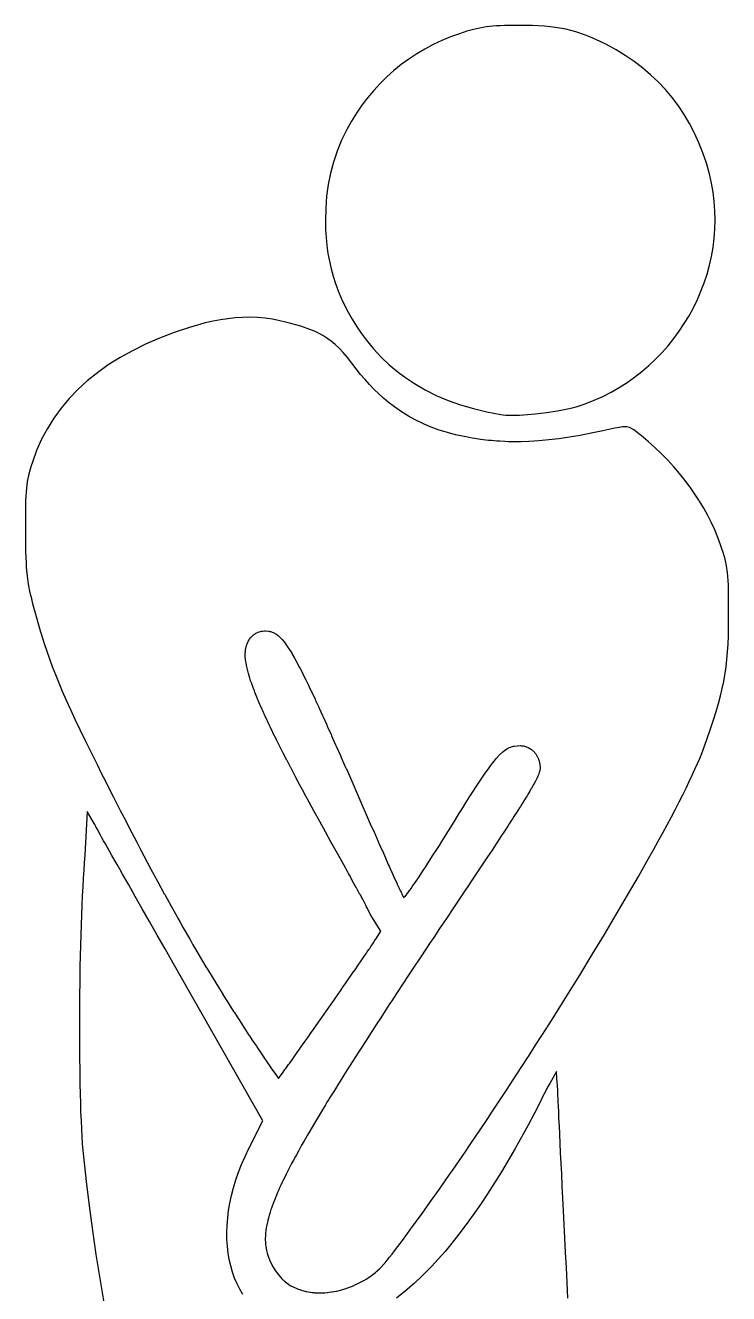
# Model space of a CAD drawing. Header units: metres. Extents: x 6 to 42, y 7 to 124.
# Drawn here: x 5.8 to 41.5, y 59.1 to 123.6 of the extents above; entities that cross this region are included whole.
import ezdxf

# ---------------------------------------------------------------- set-up
doc = ezdxf.new("R2010")
doc.units = ezdxf.units.M

msp = doc.modelspace()

# ---------------------------------------------------------------- linework, layer by layer
for p, q in [((27.8622, 123.149), (27.4077, 122.987)), ((28.0559, 123.212), (27.8622, 123.149)), ((28.2377, 123.268), (28.0559, 123.212)), ((28.5755, 123.363), (28.2377, 123.268)), ((28.8947, 123.436), (28.5755, 123.363)), ((29.2148, 123.49), (28.8947, 123.436)), ((29.5549, 123.528), (29.2148, 123.49)), ((29.7385, 123.542), (29.5549, 123.528)), ((29.9343, 123.552), (29.7385, 123.542)), ((30.1447, 123.56), (29.9343, 123.552)), ((30.3722, 123.566), (30.1447, 123.56)), ((30.6191, 123.569), (30.3722, 123.566)), ((30.8879, 123.571), (30.6191, 123.569)), ((31.2398, 123.569), (30.8879, 123.571)), ((31.5718, 123.562), (31.2398, 123.569)), ((31.8862, 123.548), (31.5718, 123.562)), ((32.185, 123.528), (31.8862, 123.548)), ((32.4704, 123.501), (32.185, 123.528)), ((32.7444, 123.466), (32.4704, 123.501)), ((33.2672, 123.371), (32.7444, 123.466)), ((33.7703, 123.24), (33.2672, 123.371)), ((34.2708, 123.07), (33.7703, 123.24)), ((34.5253, 122.968), (34.2708, 123.07)), ((26.5276, 122.597), (26.1036, 122.37)), ((26.9626, 122.802), (26.5276, 122.597)), ((27.4077, 122.987), (26.9626, 122.802)), ((34.7857, 122.855), (34.5253, 122.968)), ((35.0539, 122.73), (34.7857, 122.855)), ((35.3321, 122.593), (35.0539, 122.73)), ((35.8215, 122.33), (35.3321, 122.593)), ((25.2914, 121.859), (24.9047, 121.575)), ((25.6913, 122.124), (25.2914, 121.859)), ((26.1036, 122.37), (25.6913, 122.124)), ((36.2909, 122.046), (35.8215, 122.33)), ((36.7399, 121.74), (36.2909, 122.046)), ((24.5319, 121.272), (24.174, 120.953)), ((24.9047, 121.575), (24.5319, 121.272)), ((37.1682, 121.413), (36.7399, 121.74)), ((37.5754, 121.066), (37.1682, 121.413)), ((23.8314, 120.617), (23.5052, 120.264)), ((24.174, 120.953), (23.8314, 120.617)), ((37.9611, 120.7), (37.5754, 121.066)), ((38.3252, 120.313), (37.9611, 120.7)), ((23.1959, 119.897), (22.9044, 119.514)), ((23.5052, 120.264), (23.1959, 119.897)), ((38.6671, 119.908), (38.3252, 120.313)), ((38.9867, 119.483), (38.6671, 119.908)), ((22.9044, 119.514), (22.6315, 119.117)), ((39.2836, 119.041), (38.9867, 119.483)), ((22.3779, 118.707), (22.1442, 118.284)), ((22.6315, 119.117), (22.3779, 118.707)), ((39.5573, 118.581), (39.2836, 119.041)), ((39.8077, 118.103), (39.5573, 118.581)), ((22.1442, 118.284), (21.8751, 117.731)), ((40.0343, 117.608), (39.8077, 118.103)), ((21.8751, 117.731), (21.6466, 117.18)), ((40.2369, 117.097), (40.0343, 117.608)), ((21.4574, 116.627), (21.306, 116.066)), ((21.6466, 117.18), (21.4574, 116.627)), ((40.415, 116.569), (40.2369, 117.097)), ((21.306, 116.066), (21.1913, 115.491)), ((40.5685, 116.026), (40.415, 116.569)), ((40.675, 115.559), (40.5685, 116.026)), ((21.1913, 115.491), (21.1117, 114.897)), ((40.7567, 115.09), (40.675, 115.559)), ((21.1117, 114.897), (21.066, 114.277)), ((40.8139, 114.621), (40.7567, 115.09)), ((21.066, 114.277), (21.0528, 113.626)), ((40.847, 114.152), (40.8139, 114.621)), ((40.8566, 113.685), (40.847, 114.152)), ((21.0528, 113.626), (21.0621, 113.205)), ((40.8429, 113.218), (40.8566, 113.685)), ((21.0621, 113.205), (21.0866, 112.792)), ((21.0866, 112.792), (21.1266, 112.386)), ((40.7478, 112.294), (40.8065, 112.754)), ((40.8065, 112.754), (40.8429, 113.218)), ((21.1266, 112.386), (21.1821, 111.988)), ((40.6673, 111.837), (40.7478, 112.294)), ((21.1821, 111.988), (21.2534, 111.596)), ((21.2534, 111.596), (21.3405, 111.211)), ((40.5653, 111.385), (40.6673, 111.837)), ((21.3405, 111.211), (21.4438, 110.831)), ((21.4438, 110.831), (21.5632, 110.457)), ((40.2989, 110.499), (40.4424, 110.939)), ((40.4424, 110.939), (40.5653, 111.385)), ((21.5632, 110.457), (21.6991, 110.087)), ((40.1353, 110.066), (40.2989, 110.499)), ((21.6991, 110.087), (21.8515, 109.721)), ((21.8515, 109.721), (22.0205, 109.36)), ((39.7496, 109.224), (39.9521, 109.641)), ((39.9521, 109.641), (40.1353, 110.066)), ((22.0205, 109.36), (22.2065, 109.002)), ((22.2065, 109.002), (22.4094, 108.646)), ((39.5283, 108.817), (39.7496, 109.224)), ((14.5523, 108.348), (14.1504, 108.229)), ((14.9489, 108.452), (14.5523, 108.348)), ((15.3397, 108.54), (14.9489, 108.452)), ((15.724, 108.613), (15.3397, 108.54)), ((16.1013, 108.67), (15.724, 108.613)), ((16.471, 108.71), (16.1013, 108.67)), ((16.8323, 108.736), (16.471, 108.71)), ((17.1849, 108.745), (16.8323, 108.736)), ((17.5953, 108.735), (17.1849, 108.745)), ((17.991, 108.702), (17.5953, 108.735)), ((18.371, 108.645), (17.991, 108.702)), ((18.7341, 108.566), (18.371, 108.645)), ((19.0184, 108.493), (18.7341, 108.566)), ((19.2895, 108.424), (19.0184, 108.493)), ((19.7972, 108.283), (19.2895, 108.424)), ((20.267, 108.125), (19.7972, 108.283)), ((22.4094, 108.646), (22.6295, 108.294)), ((22.6295, 108.294), (22.867, 107.943)), ((39.0312, 108.034), (39.2887, 108.42)), ((39.2887, 108.42), (39.5283, 108.817)), ((12.6218, 107.68), (11.9146, 107.373)), ((13.3671, 107.965), (12.6218, 107.68)), ((14.1504, 108.229), (13.3671, 107.965)), ((20.4907, 108.034), (20.267, 108.125)), ((20.7086, 107.931), (20.4907, 108.034)), ((20.9219, 107.815), (20.7086, 107.931)), ((21.1318, 107.683), (20.9219, 107.815)), ((21.3396, 107.532), (21.1318, 107.683)), ((22.867, 107.943), (23.122, 107.594)), ((23.122, 107.594), (23.4874, 107.142)), ((38.4642, 107.297), (38.7562, 107.659)), ((38.7562, 107.659), (39.0312, 108.034)), ((11.2454, 107.044), (10.6141, 106.694)), ((11.9146, 107.373), (11.2454, 107.044)), ((21.5463, 107.36), (21.3396, 107.532)), ((21.7533, 107.165), (21.5463, 107.36)), ((21.9619, 106.945), (21.7533, 107.165)), ((23.4874, 107.142), (23.8798, 106.717)), ((37.8308, 106.613), (38.1556, 106.948)), ((38.1556, 106.948), (38.4642, 107.297)), ((10.0206, 106.321), (9.46509, 105.927)), ((10.6141, 106.694), (10.0206, 106.321)), ((22.173, 106.697), (21.9619, 106.945)), ((22.3882, 106.418), (22.173, 106.697)), ((22.6121, 106.123), (22.3882, 106.418)), ((23.8798, 106.717), (24.2991, 106.319)), ((24.2991, 106.319), (24.7451, 105.947)), ((37.4903, 106.293), (37.8308, 106.613)), ((9.46509, 105.927), (8.94733, 105.51)), ((22.8379, 105.843), (22.6121, 106.123)), ((23.0657, 105.576), (22.8379, 105.843)), ((24.7451, 105.947), (25.0619, 105.712)), ((25.0619, 105.712), (25.5743, 105.371)), ((36.3789, 105.428), (36.7639, 105.699)), ((36.7639, 105.699), (37.1346, 105.988)), ((37.1346, 105.988), (37.4903, 106.293)), ((8.46735, 105.072), (8.02509, 104.611)), ((8.94733, 105.51), (8.46735, 105.072)), ((23.2957, 105.322), (23.0657, 105.576)), ((23.5281, 105.082), (23.2957, 105.322)), ((23.7632, 104.855), (23.5281, 105.082)), ((25.5743, 105.371), (26.1155, 105.06)), ((26.1155, 105.06), (26.6856, 104.777)), ((35.5675, 104.938), (35.98, 105.174)), ((35.98, 105.174), (36.3789, 105.428)), ((8.02509, 104.611), (7.6205, 104.128)), ((24.001, 104.639), (23.7632, 104.855)), ((24.2418, 104.436), (24.001, 104.639)), ((24.5555, 104.193), (24.2418, 104.436)), ((26.6856, 104.777), (27.2845, 104.523)), ((27.2845, 104.523), (27.9121, 104.299)), ((34.2533, 104.351), (34.7037, 104.526)), ((34.7037, 104.526), (35.1419, 104.722)), ((35.1419, 104.722), (35.5675, 104.938)), ((7.6205, 104.128), (7.25356, 103.624)), ((24.9122, 103.944), (24.5555, 104.193)), ((25.0087, 103.884), (24.9122, 103.944)), ((25.2774, 103.717), (25.0087, 103.884)), ((27.9121, 104.299), (28.5684, 104.103)), ((28.5684, 104.103), (29.2534, 103.937)), ((29.2534, 103.937), (29.967, 103.801)), ((29.967, 103.801), (30.0856, 103.785)), ((30.0856, 103.785), (30.2219, 103.774)), ((30.2219, 103.774), (30.3743, 103.768)), ((30.3743, 103.768), (30.5409, 103.766)), ((30.5409, 103.766), (30.9101, 103.774)), ((30.9101, 103.774), (31.3153, 103.798)), ((31.3153, 103.798), (31.7075, 103.832)), ((31.7075, 103.832), (32.2812, 103.899)), ((32.2812, 103.899), (32.8405, 103.984)), ((32.8405, 103.984), (33.105, 104.033)), ((33.105, 104.033), (33.3542, 104.085)), ((33.3542, 104.085), (33.5842, 104.14)), ((33.5842, 104.14), (33.7911, 104.198)), ((33.7911, 104.198), (34.2533, 104.351)), ((6.92419, 103.097), (6.63239, 102.547)), ((7.25356, 103.624), (6.92419, 103.097)), ((25.4204, 103.638), (25.2774, 103.717)), ((25.652, 103.511), (25.4204, 103.638)), ((25.8934, 103.394), (25.652, 103.511)), ((26.0367, 103.325), (25.8934, 103.394)), ((26.2296, 103.244), (26.0367, 103.325)), ((26.4313, 103.16), (26.2296, 103.244)), ((26.6921, 103.066), (26.4313, 103.16)), ((35.7507, 103.103), (35.1434, 102.971)), ((35.8691, 103.129), (35.7507, 103.103)), ((35.9749, 103.151), (35.8691, 103.129)), ((36.1554, 103.18), (35.9749, 103.151)), ((36.306, 103.185), (36.1554, 103.18)), ((36.3744, 103.178), (36.306, 103.185)), ((36.4404, 103.163), (36.3744, 103.178)), ((36.5059, 103.141), (36.4404, 103.163)), ((36.5725, 103.111), (36.5059, 103.141)), ((36.716, 103.024), (36.5725, 103.111)), ((6.63239, 102.547), (6.37808, 101.976)), ((26.8346, 103.014), (26.6921, 103.066)), ((27.1333, 102.923), (26.8346, 103.014)), ((27.2476, 102.887), (27.1333, 102.923)), ((27.67, 102.778), (27.2476, 102.887)), ((28.0939, 102.685), (27.67, 102.778)), ((28.1969, 102.665), (28.0939, 102.685)), ((28.5141, 102.605), (28.1969, 102.665)), ((28.6366, 102.586), (28.5141, 102.605)), ((28.9311, 102.54), (28.6366, 102.586)), ((29.0665, 102.523), (28.9311, 102.54)), ((29.3464, 102.489), (29.0665, 102.523)), ((29.4963, 102.475), (29.3464, 102.489)), ((29.7611, 102.451), (29.4963, 102.475)), ((29.9147, 102.442), (29.7611, 102.451)), ((30.1747, 102.426), (29.9147, 102.442)), ((31.8904, 102.463), (31.3917, 102.432)), ((32.3977, 102.511), (31.8904, 102.463)), ((32.9158, 102.574), (32.3977, 102.511)), ((33.4472, 102.652), (32.9158, 102.574)), ((33.994, 102.744), (33.4472, 102.652)), ((34.5587, 102.851), (33.994, 102.744)), ((35.1434, 102.971), (34.5587, 102.851)), ((36.7964, 102.967), (36.716, 103.024)), ((36.8848, 102.899), (36.7964, 102.967)), ((36.983, 102.82), (36.8848, 102.899)), ((37.0927, 102.731), (36.983, 102.82)), ((37.4492, 102.43), (37.0927, 102.731)), ((6.37808, 101.976), (6.16124, 101.382)), ((30.3479, 102.422), (30.1747, 102.426)), ((30.5886, 102.416), (30.3479, 102.422)), ((30.8492, 102.417), (30.5886, 102.416)), ((31.0042, 102.417), (30.8492, 102.417)), ((31.3917, 102.432), (31.0042, 102.417)), ((37.7934, 102.12), (37.4492, 102.43)), ((38.125, 101.803), (37.7934, 102.12)), ((38.4436, 101.478), (38.125, 101.803)), ((6.10307, 101.201), (6.05133, 101.031)), ((6.16124, 101.382), (6.10307, 101.201)), ((38.7489, 101.147), (38.4436, 101.478)), ((5.9657, 100.71), (5.90158, 100.392)), ((6.05133, 101.031), (5.9657, 100.71)), ((39.0405, 100.809), (38.7489, 101.147)), ((39.3182, 100.466), (39.0405, 100.809)), ((5.85616, 100.049), (5.83958, 99.8599)), ((5.90158, 100.392), (5.85616, 100.049)), ((39.5814, 100.117), (39.3182, 100.466)), ((39.83, 99.7632), (39.5814, 100.117)), ((5.81699, 99.4281), (5.81026, 99.1788)), ((5.82664, 99.654), (5.81699, 99.4281)), ((5.83958, 99.8599), (5.82664, 99.654)), ((40.0636, 99.4049), (39.83, 99.7632)), ((40.2818, 99.0426), (40.0636, 99.4049)), ((5.80421, 98.5962), (5.8042, 98.256)), ((5.80612, 98.9026), (5.80421, 98.5962)), ((5.81026, 99.1788), (5.80612, 98.9026)), ((40.4844, 98.6768), (40.2818, 99.0426)), ((40.6709, 98.308), (40.4844, 98.6768)), ((5.8042, 98.256), (5.80571, 97.8787)), ((40.841, 97.9366), (40.6709, 98.308)), ((40.9944, 97.563), (40.841, 97.9366)), ((5.80571, 97.8787), (5.80841, 97.4949)), ((5.80841, 97.4949), (5.81244, 97.1479)), ((41.1307, 97.1878), (40.9944, 97.563)), ((5.81244, 97.1479), (5.81833, 96.8335)), ((5.81833, 96.8335), (5.82655, 96.5472)), ((41.1991, 96.9837), (41.1307, 97.1878)), ((41.2597, 96.7959), (41.1991, 96.9837)), ((41.359, 96.452), (41.2597, 96.7959)), ((5.82655, 96.5472), (5.83766, 96.2847)), ((5.83766, 96.2847), (5.85213, 96.0416)), ((5.85213, 96.0416), (5.89326, 95.5965)), ((41.4323, 96.1224), (41.359, 96.452)), ((41.4834, 95.7732), (41.4323, 96.1224)), ((5.89326, 95.5965), (5.95403, 95.177)), ((41.5018, 95.5807), (41.4834, 95.7732)), ((41.5161, 95.3707), (41.5018, 95.5807)), ((41.5266, 95.1388), (41.5161, 95.3707)), ((5.95403, 95.177), (6.03853, 94.7483)), ((6.03853, 94.7483), (6.09096, 94.5196)), ((41.534, 94.8808), (41.5266, 95.1388)), ((41.5387, 94.5927), (41.534, 94.8808)), ((6.09096, 94.5196), (6.15085, 94.2755)), ((6.15085, 94.2755), (6.21872, 94.0117)), ((41.5411, 94.27), (41.5387, 94.5927)), ((41.5417, 93.9086), (41.5411, 94.27)), ((6.21872, 94.0117), (6.29509, 93.7239)), ((6.29509, 93.7239), (6.51732, 92.9337)), ((41.537, 93.0204), (41.541, 93.5043)), ((41.541, 93.5043), (41.5417, 93.9086)), ((6.51732, 92.9337), (6.75705, 92.1648)), ((17.6823, 92.7615), (17.7482, 92.7826)), ((17.7482, 92.7826), (17.8094, 92.7942)), ((17.8094, 92.7942), (17.8715, 92.8056)), ((17.8715, 92.8056), (17.9523, 92.8105)), ((17.9523, 92.8105), (18.0003, 92.8134)), ((18.0003, 92.8134), (18.1633, 92.8015)), ((18.1633, 92.8015), (18.1777, 92.7996)), ((18.1777, 92.7996), (18.2308, 92.7888)), ((18.2308, 92.7888), (18.2646, 92.7809)), ((18.2646, 92.7809), (18.3184, 92.7643)), ((41.5273, 92.5684), (41.537, 93.0204)), ((6.75705, 92.1648), (7.02435, 91.3933)), ((17.0657, 92.1239), (17.0796, 92.1622)), ((17.0796, 92.1622), (17.1148, 92.2417)), ((17.1148, 92.2417), (17.1334, 92.2798)), ((17.1334, 92.2798), (17.1749, 92.3519)), ((17.1749, 92.3519), (17.1984, 92.3887)), ((17.1984, 92.3887), (17.2459, 92.4532)), ((17.2459, 92.4532), (17.2743, 92.4876)), ((17.2743, 92.4876), (17.3276, 92.5445)), ((17.3276, 92.5445), (17.3611, 92.5756)), ((17.3611, 92.5756), (17.4198, 92.6244)), ((17.4198, 92.6244), (17.4578, 92.6509)), ((17.4578, 92.6509), (17.521, 92.6912)), ((17.521, 92.6912), (17.565, 92.7134)), ((17.565, 92.7134), (17.6309, 92.7442)), ((17.6309, 92.7442), (17.6823, 92.7615)), ((18.3184, 92.7643), (18.3507, 92.7528)), ((18.3507, 92.7528), (18.405, 92.7297)), ((18.405, 92.7297), (18.4368, 92.7143)), ((18.4368, 92.7143), (18.4918, 92.6841)), ((18.4918, 92.6841), (18.5245, 92.6635)), ((18.5245, 92.6635), (18.5794, 92.6262)), ((18.5794, 92.6262), (18.6138, 92.5995)), ((18.6138, 92.5995), (18.6687, 92.5549)), ((18.6687, 92.5549), (18.707, 92.5194)), ((18.707, 92.5194), (18.7599, 92.4693)), ((18.7599, 92.4693), (18.8025, 92.4238)), ((18.8025, 92.4238), (18.8537, 92.3685)), ((18.8537, 92.3685), (18.9485, 92.2543)), ((18.9485, 92.2543), (19.0322, 92.1431)), ((19.0322, 92.1431), (19.0471, 92.1232)), ((41.487, 91.7402), (41.511, 92.1433)), ((41.511, 92.1433), (41.5273, 92.5684)), ((16.9772, 91.5755), (16.9793, 91.6207)), ((16.98, 91.4899), (16.9772, 91.5755)), ((16.9793, 91.6207), (16.9871, 91.7738)), ((16.9927, 91.3417), (16.98, 91.4899)), ((16.9871, 91.7738), (16.9974, 91.8508)), ((16.9974, 91.8508), (17.0291, 91.9996)), ((17.0291, 91.9996), (17.0385, 92.0409)), ((17.0385, 92.0409), (17.0657, 92.1239)), ((19.0471, 92.1232), (19.1407, 91.9883)), ((19.1407, 91.9883), (19.1495, 91.9754)), ((19.1495, 91.9754), (19.2448, 91.8279)), ((19.2448, 91.8279), (19.2574, 91.8082)), ((19.2574, 91.8082), (19.3582, 91.6424)), ((19.3582, 91.6424), (19.37, 91.6228)), ((19.37, 91.6228), (19.4882, 91.418)), ((41.4545, 91.3541), (41.487, 91.7402)), ((7.02435, 91.3933), (7.17149, 90.9992)), ((7.17149, 90.9992), (7.32928, 90.5956)), ((16.9993, 91.2812), (16.9927, 91.3417)), ((17.0194, 91.1718), (16.9993, 91.2812)), ((17.0553, 90.9811), (17.0194, 91.1718)), ((17.1047, 90.7813), (17.0553, 90.9811)), ((19.4882, 91.418), (19.6112, 91.1948)), ((19.6112, 91.1948), (19.6388, 91.143)), ((19.6388, 91.143), (19.7428, 90.9471)), ((19.7428, 90.9471), (19.7692, 90.8958)), ((19.7692, 90.8958), (19.8818, 90.6765)), ((41.2963, 90.2488), (41.4125, 90.9801)), ((41.4125, 90.9801), (41.4545, 91.3541)), ((7.32928, 90.5956), (7.49901, 90.1793)), ((17.1375, 90.654), (17.1047, 90.7813)), ((17.2106, 90.4124), (17.1375, 90.654)), ((17.252, 90.2809), (17.2106, 90.4124)), ((17.2905, 90.167), (17.252, 90.2809)), ((19.8818, 90.6765), (19.909, 90.6222)), ((19.909, 90.6222), (20.0297, 90.3805)), ((20.0297, 90.3805), (20.0551, 90.3286)), ((20.0551, 90.3286), (20.1863, 90.0594)), ((41.2201, 89.8816), (41.2963, 90.2488)), ((7.49901, 90.1793), (7.6819, 89.7476)), ((7.6819, 89.7476), (7.87923, 89.2973)), ((17.3093, 90.1148), (17.2905, 90.167)), ((17.3942, 89.8802), (17.3093, 90.1148)), ((17.4397, 89.7601), (17.3942, 89.8802)), ((17.4643, 89.6981), (17.4397, 89.7601)), ((17.5664, 89.4425), (17.4643, 89.6981)), ((20.1863, 90.0594), (20.2115, 90.0069)), ((20.2115, 90.0069), (20.352, 89.7127)), ((20.352, 89.7127), (20.3784, 89.6568)), ((20.3784, 89.6568), (20.5273, 89.3393)), ((41.1307, 89.5067), (41.2201, 89.8816)), ((7.87923, 89.2973), (8.09225, 88.8255)), ((17.6227, 89.3065), (17.5664, 89.4425)), ((17.6513, 89.2387), (17.6227, 89.3065)), ((17.7252, 89.0662), (17.6513, 89.2387)), ((17.7558, 88.9961), (17.7252, 89.0662)), ((17.8369, 88.8126), (17.7558, 88.9961)), ((20.5273, 89.3393), (20.5545, 89.2809)), ((20.5545, 89.2809), (20.7148, 88.9341)), ((20.7148, 88.9341), (20.7396, 88.88)), ((40.9084, 88.7145), (41.0271, 89.1194)), ((41.0271, 89.1194), (41.1307, 89.5067)), ((8.09225, 88.8255), (8.32224, 88.3293)), ((8.32224, 88.3293), (8.57042, 87.8056)), ((17.8682, 88.7428), (17.8369, 88.8126)), ((17.9581, 88.545), (17.8682, 88.7428)), ((17.9891, 88.4777), (17.9581, 88.545)), ((18.0889, 88.2632), (17.9891, 88.4777)), ((20.7396, 88.88), (20.9102, 88.5065)), ((20.9102, 88.5065), (20.9396, 88.4416)), ((20.9396, 88.4416), (21.1198, 88.0428)), ((40.6217, 87.8328), (40.7735, 88.2873)), ((40.7735, 88.2873), (40.9084, 88.7145)), ((8.57042, 87.8056), (8.83807, 87.2514)), ((18.1189, 88.1995), (18.0889, 88.2632)), ((18.2299, 87.9664), (18.1189, 88.1995)), ((18.2575, 87.9091), (18.2299, 87.9664)), ((18.3823, 87.652), (18.2575, 87.9091)), ((18.4048, 87.606), (18.3823, 87.652)), ((21.1198, 88.0428), (21.1482, 87.9797)), ((21.1482, 87.9797), (21.3415, 87.5481)), ((40.4518, 87.346), (40.6217, 87.8328)), ((8.83807, 87.2514), (9.12643, 86.6639)), ((18.5426, 87.327), (18.4048, 87.606)), ((18.5643, 87.2832), (18.5426, 87.327)), ((18.717, 86.979), (18.5643, 87.2832)), ((18.7333, 86.9467), (18.717, 86.979)), ((21.3415, 87.5481), (21.3692, 87.486)), ((21.3692, 87.486), (21.5715, 87.0312)), ((21.5715, 87.0312), (21.6049, 86.9558)), ((30.6455, 86.9583), (30.7964, 86.9762)), ((30.7964, 86.9762), (30.9572, 86.9812)), ((30.9572, 86.9812), (30.9958, 86.979)), ((30.9958, 86.979), (31.0609, 86.9752)), ((31.0609, 86.9752), (31.1159, 86.9657)), ((40.263, 86.822), (40.4518, 87.346)), ((9.12643, 86.6639), (9.46336, 85.9833)), ((18.8958, 86.6272), (18.7333, 86.9467)), ((18.9131, 86.5935), (18.8958, 86.6272)), ((19.0911, 86.2477), (18.9131, 86.5935)), ((21.6049, 86.9558), (21.8156, 86.479)), ((21.8156, 86.479), (21.8564, 86.3865)), ((21.8564, 86.3865), (22.0946, 85.8449)), ((29.7309, 86.3284), (29.9036, 86.5183)), ((29.9036, 86.5183), (30.063, 86.668)), ((30.063, 86.668), (30.1572, 86.7399)), ((30.1572, 86.7399), (30.2131, 86.7825)), ((30.2131, 86.7825), (30.3108, 86.8389)), ((30.3108, 86.8389), (30.3577, 86.866)), ((30.3577, 86.866), (30.4583, 86.9062)), ((30.4583, 86.9062), (30.5006, 86.9231)), ((30.5006, 86.9231), (30.609, 86.9495)), ((30.609, 86.9495), (30.6455, 86.9583)), ((31.1159, 86.9657), (31.162, 86.9575)), ((31.162, 86.9575), (31.2207, 86.9405)), ((31.2207, 86.9405), (31.2598, 86.9287)), ((31.2598, 86.9287), (31.3181, 86.9046)), ((31.3181, 86.9046), (31.3537, 86.8893)), ((31.3537, 86.8893), (31.411, 86.858)), ((31.411, 86.858), (31.4426, 86.84)), ((31.4426, 86.84), (31.4975, 86.8022)), ((31.4975, 86.8022), (31.5262, 86.7815)), ((31.5262, 86.7815), (31.578, 86.7375)), ((31.578, 86.7375), (31.6037, 86.7145)), ((31.6037, 86.7145), (31.6521, 86.6646)), ((31.6521, 86.6646), (31.6749, 86.6398)), ((31.6749, 86.6398), (31.7191, 86.5845)), ((31.7191, 86.5845), (31.7392, 86.5578)), ((31.7392, 86.5578), (31.7791, 86.4972)), ((31.7791, 86.4972), (31.7961, 86.4697)), ((31.7961, 86.4697), (31.8308, 86.4046)), ((31.8308, 86.4046), (31.8454, 86.3754)), ((31.8454, 86.3754), (31.8748, 86.3059)), ((39.9586, 86.0673), (40.0728, 86.3363)), ((40.0728, 86.3363), (40.1744, 86.588)), ((40.1744, 86.588), (40.263, 86.822)), ((9.46336, 85.9833), (9.66197, 85.588)), ((19.1022, 86.2263), (19.0911, 86.2477)), ((19.2954, 85.8555), (19.1022, 86.2263)), ((19.3036, 85.8399), (19.2954, 85.8555)), ((19.5141, 85.4399), (19.3036, 85.8399)), ((22.0946, 85.8449), (22.1153, 85.7978)), ((22.1153, 85.7978), (22.3895, 85.1718)), ((29.2166, 85.6494), (29.331, 85.8111)), ((29.331, 85.8111), (29.4395, 85.9597)), ((29.4395, 85.9597), (29.5415, 86.0944)), ((29.5415, 86.0944), (29.6385, 86.2171)), ((29.6385, 86.2171), (29.7309, 86.3284)), ((31.8748, 86.3059), (31.8864, 86.2763)), ((31.8864, 86.2763), (31.905, 86.2183)), ((31.905, 86.2183), (31.9347, 86.0999)), ((31.9504, 85.738), (31.9281, 85.65)), ((31.9347, 86.0999), (31.9429, 86.0639)), ((31.9429, 86.0639), (31.9504, 86.0075)), ((31.9504, 86.0075), (31.9603, 85.8845)), ((31.9547, 85.7594), (31.9504, 85.738)), ((31.9586, 85.7871), (31.9547, 85.7594)), ((31.9614, 85.8246), (31.9586, 85.7871)), ((31.9603, 85.8845), (31.9622, 85.8407)), ((31.9622, 85.8407), (31.9614, 85.8246)), ((39.6936, 85.4798), (39.832, 85.7816)), ((39.832, 85.7816), (39.9586, 86.0673)), ((9.66197, 85.588), (9.85437, 85.2069)), ((9.85437, 85.2069), (10.0696, 84.7827)), ((19.743, 85.0088), (19.5141, 85.4399)), ((22.3895, 85.1718), (22.9062, 83.9886)), ((28.6921, 84.8649), (28.8331, 85.0812)), ((28.8331, 85.0812), (28.9686, 85.2857)), ((28.9686, 85.2857), (29.0959, 85.4744)), ((29.0959, 85.4744), (29.1356, 85.532)), ((29.1356, 85.532), (29.2166, 85.6494)), ((31.6617, 85.0665), (31.6333, 85.0142)), ((31.7229, 85.1829), (31.6617, 85.0665)), ((31.7877, 85.3102), (31.7229, 85.1829)), ((31.8422, 85.4286), (31.7877, 85.3102)), ((31.8742, 85.4996), (31.8422, 85.4286)), ((31.8753, 85.5025), (31.8742, 85.4996)), ((31.9214, 85.6282), (31.8753, 85.5025)), ((31.9281, 85.65), (31.9214, 85.6282)), ((39.3821, 84.83), (39.5435, 85.1624)), ((39.5435, 85.1624), (39.6936, 85.4798)), ((10.0696, 84.7827), (10.2793, 84.3715)), ((19.9693, 84.5861), (19.743, 85.0088)), ((19.979, 84.568), (19.9693, 84.5861)), ((20.2273, 84.1076), (19.979, 84.568)), ((28.3797, 84.377), (28.5404, 84.6293)), ((28.5404, 84.6293), (28.6921, 84.8649)), ((31.2955, 84.4358), (31.2509, 84.3628)), ((31.3308, 84.4943), (31.2955, 84.4358)), ((31.4393, 84.6761), (31.3308, 84.4943)), ((31.4811, 84.7469), (31.4393, 84.6761)), ((31.5082, 84.7939), (31.4811, 84.7469)), ((31.609, 84.9709), (31.5082, 84.7939)), ((31.6333, 85.0142), (31.609, 84.9709)), ((39.0268, 84.122), (39.2098, 84.483)), ((39.2098, 84.483), (39.3821, 84.83)), ((10.2793, 84.3715), (10.4725, 83.9946)), ((10.4725, 83.9946), (10.6258, 83.6956)), ((20.4862, 83.6308), (20.2273, 84.1076)), ((22.9062, 83.9886), (23.1292, 83.4797)), ((27.8388, 83.5148), (28.0294, 83.8203)), ((28.0294, 83.8203), (28.2095, 84.1076)), ((28.2095, 84.1076), (28.3797, 84.377)), ((30.9109, 83.8176), (30.83, 83.69)), ((30.9606, 83.896), (30.9109, 83.8176)), ((31.0365, 84.0168), (30.9606, 83.896)), ((31.0797, 84.0858), (31.0365, 84.0168)), ((31.134, 84.1732), (31.0797, 84.0858)), ((31.2509, 84.3628), (31.134, 84.1732)), ((38.8335, 83.7476), (39.0268, 84.122)), ((8.95273, 83.638), (8.82516, 81.4161)), ((9.29335, 83.03), (8.95273, 83.638)), ((10.6258, 83.6956), (10.6883, 83.5741)), ((10.6883, 83.5741), (10.8236, 83.3117)), ((10.8236, 83.3117), (10.9713, 83.0259)), ((20.7623, 83.1251), (20.4862, 83.6308)), ((21.0491, 82.6028), (20.7623, 83.1251)), ((23.1292, 83.4797), (23.3327, 83.0164)), ((27.4245, 82.8465), (27.6374, 83.1904)), ((27.6374, 83.1904), (27.8388, 83.5148)), ((30.4749, 83.1377), (30.3916, 83.0096)), ((30.5554, 83.2623), (30.4749, 83.1377)), ((30.6279, 83.3746), (30.5554, 83.2623)), ((30.6972, 83.4824), (30.6279, 83.3746)), ((30.7744, 83.6029), (30.6972, 83.4824)), ((30.83, 83.69), (30.7744, 83.6029)), ((38.4175, 82.9606), (38.6303, 83.3603)), ((38.6303, 83.3603), (38.8335, 83.7476)), ((9.32668, 82.9729), (9.29335, 83.03)), ((9.36519, 82.9034), (9.32668, 82.9729)), ((9.38258, 82.8708), (9.36519, 82.9034)), ((9.41049, 82.8198), (9.38258, 82.8708)), ((9.44862, 82.7509), (9.41049, 82.8198)), ((9.49669, 82.6646), (9.44862, 82.7509)), ((9.55441, 82.5613), (9.49669, 82.6646)), ((9.62151, 82.4417), (9.55441, 82.5613)), ((10.9713, 83.0259), (11.082, 82.812)), ((11.082, 82.812), (11.4617, 82.0828)), ((21.3483, 82.0605), (21.0491, 82.6028)), ((23.3327, 83.0164), (23.5379, 82.5507)), ((23.5379, 82.5507), (23.5546, 82.513)), ((23.5546, 82.513), (23.7348, 82.1054)), ((27.1391, 82.3871), (27.1916, 82.4713)), ((27.1916, 82.4713), (27.4245, 82.8465)), ((30.1476, 82.6354), (29.9668, 82.3599)), ((30.3149, 82.8915), (30.1476, 82.6354)), ((30.3916, 83.0096), (30.3149, 82.8915)), ((37.9642, 82.1263), (38.1953, 82.5491)), ((38.1953, 82.5491), (38.4175, 82.9606)), ((9.69771, 82.306), (9.62151, 82.4417)), ((9.78271, 82.155), (9.69771, 82.306)), ((9.87627, 81.989), (9.78271, 82.155)), ((9.97809, 81.8086), (9.87627, 81.989)), ((11.4617, 82.0828), (11.5204, 81.9708)), ((11.5204, 81.9708), (11.6579, 81.709)), ((21.6608, 81.4964), (21.3483, 82.0605)), ((23.7348, 82.1054), (23.7547, 82.0605)), ((23.7547, 82.0605), (23.9221, 81.6831)), ((26.743, 81.7577), (26.8429, 81.9155)), ((26.8429, 81.9155), (26.964, 82.1077)), ((26.964, 82.1077), (27.1391, 82.3871)), ((29.7262, 81.9949), (29.5172, 81.6788)), ((29.759, 82.0445), (29.7262, 81.9949)), ((29.9157, 82.2823), (29.759, 82.0445)), ((29.9668, 82.3599), (29.9157, 82.2823)), ((37.7245, 81.6927), (37.9642, 82.1263)), ((8.82516, 81.4161), (8.79652, 81.0518)), ((10.0879, 81.6142), (9.97809, 81.8086)), ((10.2054, 81.4063), (10.0879, 81.6142)), ((10.4623, 80.9522), (10.2054, 81.4063)), ((11.6579, 81.709), (11.8285, 81.3845)), ((11.8285, 81.3845), (12.1837, 80.7148)), ((21.9799, 80.9226), (21.6608, 81.4964)), ((23.9221, 81.6831), (23.9447, 81.6323)), ((23.9447, 81.6323), (24.0988, 81.2863)), ((24.0988, 81.2863), (24.1235, 81.231)), ((24.1235, 81.231), (24.2637, 80.9175)), ((26.3256, 81.1056), (26.5332, 81.4284)), ((26.5332, 81.4284), (26.743, 81.7577)), ((29.2935, 81.3417), (29.0466, 80.9705)), ((29.5172, 81.6788), (29.2935, 81.3417)), ((36.9568, 80.333), (37.4764, 81.249)), ((37.4764, 81.249), (37.7245, 81.6927)), ((8.76926, 80.6618), (8.74344, 80.248)), ((8.79652, 81.0518), (8.76926, 80.6618)), ((10.6012, 80.707), (10.4623, 80.9522)), ((10.7466, 80.4502), (10.6012, 80.707)), ((12.1837, 80.7148), (12.5284, 80.0717)), ((22.1668, 80.5868), (21.9799, 80.9226)), ((22.218, 80.4946), (22.1668, 80.5868)), ((24.2637, 80.9175), (24.2898, 80.8593)), ((24.2898, 80.8593), (24.4156, 80.5792)), ((24.4156, 80.5792), (24.4425, 80.5198)), ((25.9498, 80.5302), (26.0924, 80.747)), ((26.0924, 80.747), (26.1317, 80.8071)), ((26.1317, 80.8071), (26.2422, 80.9769)), ((26.2422, 80.9769), (26.3256, 81.1056)), ((28.7858, 80.5793), (28.5106, 80.1673)), ((29.0466, 80.9705), (28.7858, 80.5793)), ((8.74344, 80.248), (8.71906, 79.8123)), ((11.0561, 79.9043), (10.7466, 80.4502)), ((11.3886, 79.3183), (11.0561, 79.9043)), ((12.5284, 80.0717), (12.8639, 79.453)), ((22.2727, 80.3959), (22.218, 80.4946)), ((22.3539, 80.2494), (22.2727, 80.3959)), ((22.4344, 80.1039), (22.3539, 80.2494)), ((22.6301, 79.7486), (22.4344, 80.1039)), ((24.4425, 80.5198), (24.5536, 80.2741)), ((24.5536, 80.2741), (24.5803, 80.2153)), ((24.5803, 80.2153), (24.6763, 80.0045)), ((24.6763, 80.0045), (24.7021, 79.9484)), ((24.7021, 79.9484), (24.7828, 79.7731)), ((25.4834, 79.8403), (25.5677, 79.9622)), ((25.5677, 79.9622), (25.6239, 80.0443)), ((25.6239, 80.0443), (25.66, 80.0974)), ((25.66, 80.0974), (25.7796, 80.2747)), ((25.7796, 80.2747), (25.8081, 80.3171)), ((25.8081, 80.3171), (25.9498, 80.5302)), ((28.5106, 80.1673), (28.2515, 79.7801)), ((36.4079, 79.3827), (36.9568, 80.333)), ((8.69617, 79.3563), (8.67479, 78.8821)), ((8.71906, 79.8123), (8.69617, 79.3563)), ((11.7417, 78.6963), (11.3886, 79.3183)), ((12.8639, 79.453), (12.8835, 79.4172)), ((12.8835, 79.4172), (13.0063, 79.1936)), ((22.645, 79.7213), (22.6301, 79.7486)), ((22.8061, 79.4264), (22.645, 79.7213)), ((22.8134, 79.413), (22.8061, 79.4264)), ((22.9635, 79.1353), (22.8134, 79.413)), ((24.7828, 79.7731), (24.8065, 79.7218)), ((24.8065, 79.7218), (24.8717, 79.5823)), ((24.8717, 79.5823), (24.8926, 79.5383)), ((24.8926, 79.5383), (24.9283, 79.4635)), ((24.9283, 79.4635), (24.9422, 79.4348)), ((24.9422, 79.4348), (24.9589, 79.4004)), ((24.9589, 79.4004), (24.9704, 79.3773)), ((24.9704, 79.3773), (24.9843, 79.3495)), ((24.9843, 79.3495), (24.9934, 79.3318)), ((24.9934, 79.3318), (25.0044, 79.311)), ((25.0044, 79.311), (25.0136, 79.2943)), ((25.0136, 79.2943), (25.0189, 79.2852)), ((25.0189, 79.2852), (25.0215, 79.2811)), ((25.0215, 79.2811), (25.0241, 79.2773)), ((25.0241, 79.2773), (25.0248, 79.2763)), ((25.0248, 79.2763), (25.0278, 79.2726)), ((25.0278, 79.2726), (25.0286, 79.2719)), ((25.0286, 79.2719), (25.0295, 79.2714)), ((25.0295, 79.2714), (25.0308, 79.2709)), ((25.0308, 79.2709), (25.0318, 79.2708)), ((25.0318, 79.2708), (25.0327, 79.2708)), ((25.0327, 79.2708), (25.0339, 79.2708)), ((25.0339, 79.2708), (25.0353, 79.2711)), ((25.0353, 79.2711), (25.0367, 79.2715)), ((25.0367, 79.2715), (25.0378, 79.2719)), ((25.0378, 79.2719), (25.0399, 79.2727)), ((25.0399, 79.2727), (25.0414, 79.2735)), ((25.0414, 79.2735), (25.0434, 79.2745)), ((25.0434, 79.2745), (25.0494, 79.2784)), ((25.0494, 79.2784), (25.0514, 79.2799)), ((25.0514, 79.2799), (25.058, 79.2852)), ((25.058, 79.2852), (25.0718, 79.2977)), ((25.0718, 79.2977), (25.0954, 79.3222)), ((25.0954, 79.3222), (25.0976, 79.3246)), ((25.0976, 79.3246), (25.1305, 79.3625)), ((25.1305, 79.3625), (25.1651, 79.4048)), ((25.1651, 79.4048), (25.1722, 79.4137)), ((25.1722, 79.4137), (25.2441, 79.5072)), ((25.2441, 79.5072), (25.2528, 79.5188)), ((25.2528, 79.5188), (25.3288, 79.6222)), ((25.3288, 79.6222), (25.3593, 79.6645)), ((25.3593, 79.6645), (25.4017, 79.7241)), ((25.4017, 79.7241), (25.4834, 79.8403)), ((28.2012, 79.7049), (27.5534, 78.7381)), ((28.2515, 79.7801), (28.2012, 79.7049)), ((35.8326, 78.4023), (36.4079, 79.3827)), ((8.67479, 78.8821), (8.65497, 78.3913)), ((12.1133, 78.0423), (11.7417, 78.6963)), ((13.0063, 79.1936), (13.1913, 78.8565)), ((13.1913, 78.8565), (13.5119, 78.2801)), ((22.9785, 79.1073), (22.9635, 79.1353)), ((23.0308, 79.009), (22.9785, 79.1073)), ((23.1031, 78.8733), (23.0308, 79.009)), ((23.1421, 78.7991), (23.1031, 78.8733)), ((23.1882, 78.711), (23.1421, 78.7991)), ((23.2261, 78.6383), (23.1882, 78.711)), ((23.3333, 78.4282), (23.2261, 78.6383)), ((27.5534, 78.7381), (27.1994, 78.209)), ((8.65497, 78.3913), (8.63672, 77.8859)), ((12.501, 77.3601), (12.1133, 78.0423)), ((13.5119, 78.2801), (13.5464, 78.2185)), ((13.5464, 78.2185), (13.6645, 78.0091)), ((13.6645, 78.0091), (13.8268, 77.7216)), ((23.8634, 77.5545), (23.3333, 78.4282)), ((27.1994, 78.209), (26.8539, 77.6917)), ((35.2333, 77.3961), (35.8326, 78.4023)), ((8.63672, 77.8859), (8.6051, 76.8383)), ((12.9027, 76.6538), (12.501, 77.3601)), ((13.8268, 77.7216), (14.1371, 77.1788)), ((23.6413, 77.1978), (23.8634, 77.5545)), ((26.8539, 77.6917), (26.5553, 77.244)), ((34.6128, 76.3686), (35.2333, 77.3961)), ((8.6051, 76.8383), (8.58018, 75.7539)), ((14.1371, 77.1788), (14.2045, 77.0623)), ((14.2045, 77.0623), (14.3196, 76.8638)), ((14.3196, 76.8638), (14.4442, 76.6495)), ((23.2585, 76.6228), (23.3007, 76.6849)), ((23.3007, 76.6849), (23.3646, 76.7794)), ((23.3646, 76.7794), (23.4125, 76.8504)), ((23.4125, 76.8504), (23.457, 76.9166)), ((23.457, 76.9166), (23.5086, 76.9939)), ((23.5086, 76.9939), (23.5346, 77.0331)), ((23.5346, 77.0331), (23.5865, 77.1121)), ((23.5865, 77.1121), (23.5963, 77.1273)), ((23.5963, 77.1273), (23.6413, 77.1978)), ((26.1876, 76.6915), (25.8664, 76.2081)), ((26.3473, 76.9315), (26.1876, 76.6915)), ((26.5553, 77.244), (26.3473, 76.9315)), ((13.3162, 75.9272), (12.9027, 76.6538)), ((14.4442, 76.6495), (14.754, 76.1261)), ((14.754, 76.1261), (14.9824, 75.7413)), ((22.755, 75.8879), (22.8677, 76.0517)), ((22.8677, 76.0517), (22.9032, 76.1033)), ((22.9032, 76.1033), (23.009, 76.2575)), ((23.009, 76.2575), (23.0415, 76.3049)), ((23.0415, 76.3049), (23.1396, 76.4484)), ((23.1396, 76.4484), (23.176, 76.5016)), ((23.176, 76.5016), (23.2585, 76.6228)), ((25.8664, 76.2081), (25.5531, 75.7355)), ((33.9737, 75.324), (34.6128, 76.3686)), ((8.58018, 75.7539), (8.55148, 73.5335)), ((13.7391, 75.1845), (13.3162, 75.9272)), ((14.9824, 75.7413), (15.0533, 75.6232)), ((15.0533, 75.6232), (15.6635, 74.6253)), ((22.3266, 75.2679), (22.4652, 75.4682)), ((22.4652, 75.4682), (22.5569, 75.6008)), ((22.5569, 75.6008), (22.7166, 75.8323)), ((22.7166, 75.8323), (22.755, 75.8879)), ((25.5531, 75.7355), (25.2474, 75.2733)), ((17.8784, 67.9156), (13.7391, 75.1845)), ((21.8164, 74.533), (21.9719, 74.7567)), ((21.9719, 74.7567), (22.077, 74.9079)), ((22.077, 74.9079), (22.2155, 75.1076)), ((22.2155, 75.1076), (22.3266, 75.2679)), ((25.0195, 74.9256), (24.6701, 74.3949)), ((25.2474, 75.2733), (25.0195, 74.9256)), ((33.3188, 74.2665), (33.9737, 75.324)), ((15.6635, 74.6253), (15.8314, 74.3562)), ((15.8314, 74.3562), (15.8398, 74.3428)), ((15.8398, 74.3428), (16.0089, 74.0745)), ((21.4731, 74.0401), (21.5728, 74.1832)), ((21.5728, 74.1832), (21.8164, 74.533)), ((24.5456, 74.2052), (24.4185, 74.0117)), ((24.6701, 74.3949), (24.5456, 74.2052)), ((32.6506, 73.2006), (33.3188, 74.2665)), ((8.55148, 73.5335), (8.5482, 72.4266)), ((16.0089, 74.0745), (16.0249, 74.0491)), ((16.0249, 74.0491), (16.1659, 73.8279)), ((16.1659, 73.8279), (16.3849, 73.4847)), ((16.3849, 73.4847), (16.4126, 73.4415)), ((20.863, 73.167), (21.3402, 73.8496)), ((21.3402, 73.8496), (21.4731, 74.0401)), ((24.3314, 73.8786), (24.0031, 73.3768)), ((24.4185, 74.0117), (24.3314, 73.8786)), ((16.4126, 73.4415), (16.6621, 73.0559)), ((16.6621, 73.0559), (16.9557, 72.6041)), ((20.3961, 72.5012), (20.7056, 72.9424)), ((20.7056, 72.9424), (20.863, 73.167)), ((23.6853, 72.8889), (23.3779, 72.4151)), ((23.8282, 73.1084), (23.6853, 72.8889)), ((23.9474, 73.2914), (23.8282, 73.1084)), ((24.0031, 73.3768), (23.9474, 73.2914)), ((32.3038, 72.6544), (32.6506, 73.2006)), ((8.5482, 72.4266), (8.55263, 71.3415)), ((16.9557, 72.6041), (17.1678, 72.2799)), ((17.1678, 72.2799), (17.1962, 72.2367)), ((17.1962, 72.2367), (17.3373, 72.0233)), ((19.9781, 71.9074), (20.1677, 72.1765)), ((20.1677, 72.1765), (20.3328, 72.4113)), ((20.3328, 72.4113), (20.3961, 72.5012)), ((23.3779, 72.4151), (23.0806, 71.9549)), ((31.7321, 71.7601), (32.3038, 72.6544)), ((17.3373, 72.0233), (17.5441, 71.7108)), ((17.5441, 71.7108), (17.5638, 71.6811)), ((17.5638, 71.6811), (17.6305, 71.5813)), ((17.6305, 71.5813), (17.7372, 71.4215)), ((19.6497, 71.4425), (19.7357, 71.5642)), ((19.7357, 71.5642), (19.8101, 71.6694)), ((19.8101, 71.6694), (19.9781, 71.9074)), ((23.0806, 71.9549), (22.7935, 71.5082)), ((31.3636, 71.1841), (31.7321, 71.7601)), ((8.55263, 71.3415), (8.56502, 70.2928)), ((17.7372, 71.4215), (17.8003, 71.3278)), ((17.8003, 71.3278), (17.9013, 71.1777)), ((17.9013, 71.1777), (17.9601, 71.091)), ((17.9601, 71.091), (18.0543, 70.9522)), ((18.0543, 70.9522), (18.108, 70.8736)), ((18.108, 70.8736), (18.1944, 70.7476)), ((19.224, 70.8436), (19.3556, 71.0282)), ((19.3556, 71.0282), (19.4978, 71.2283)), ((19.4978, 71.2283), (19.5365, 71.2829)), ((19.5365, 71.2829), (19.6497, 71.4425)), ((22.5163, 71.0748), (22.2612, 70.6737)), ((22.7935, 71.5082), (22.5163, 71.0748)), ((30.7806, 70.2865), (31.3211, 71.1183)), ((31.3211, 71.1183), (31.3636, 71.1841)), ((8.56502, 70.2928), (8.5743, 69.7866)), ((18.1944, 70.7476), (18.32, 70.5667)), ((18.32, 70.5667), (18.4292, 70.4121)), ((18.4292, 70.4121), (18.4256, 70.4096)), ((18.4256, 70.4096), (18.5667, 70.2209)), ((18.672, 70.0801), (18.9031, 70.3977)), ((18.9031, 70.3977), (18.9967, 70.5269)), ((18.9967, 70.5269), (19.0326, 70.5766)), ((19.0326, 70.5766), (19.104, 70.676)), ((19.104, 70.676), (19.1828, 70.7859)), ((19.1828, 70.7859), (19.224, 70.8436)), ((21.9917, 70.2473), (21.744, 69.8527)), ((22.2491, 70.6546), (21.9917, 70.2473)), ((22.2612, 70.6737), (22.2491, 70.6546)), ((30.4079, 69.7138), (30.7806, 70.2865)), ((32.7932, 70.4339), (32.4496, 69.822)), ((32.8123, 70.0638), (32.7932, 70.4339)), ((8.5743, 69.7866), (8.58565, 69.295)), ((18.5667, 70.2209), (18.672, 70.0801)), ((21.7298, 69.83), (21.5058, 69.4706)), ((21.744, 69.8527), (21.7298, 69.83)), ((29.8179, 68.8201), (30.3274, 69.5909)), ((30.3274, 69.5909), (30.4079, 69.7138)), ((32.3426, 69.628), (32.227, 69.4106)), ((32.4496, 69.822), (32.3426, 69.628)), ((32.8291, 69.8991), (32.8123, 70.0638)), ((32.8445, 69.7049), (32.8291, 69.8991)), ((32.8577, 69.4874), (32.8445, 69.7049)), ((8.58565, 69.295), (8.59912, 68.8198)), ((21.2136, 68.9972), (21.1313, 68.8631)), ((21.2772, 69.1008), (21.2136, 68.9972)), ((21.5058, 69.4706), (21.2772, 69.1008)), ((32.1038, 69.171), (31.9741, 68.9104)), ((32.227, 69.4106), (32.1038, 69.171)), ((32.8676, 69.253), (32.8577, 69.4874)), ((32.8701, 69.1846), (32.8676, 69.253)), ((32.8732, 69.1039), (32.8701, 69.1846)), ((32.8813, 68.9062), (32.8732, 69.1039)), ((8.59912, 68.8198), (8.61475, 68.3629)), ((8.61475, 68.3629), (8.63254, 67.926)), ((20.848, 68.3974), (20.6472, 68.0634)), ((21.058, 68.7432), (20.848, 68.3974)), ((21.1313, 68.8631), (21.058, 68.7432)), ((29.444, 68.2554), (29.8179, 68.8201)), ((31.673, 68.3086), (31.3589, 67.7065)), ((31.9741, 68.9104), (31.673, 68.3086)), ((32.892, 68.6617), (32.8813, 68.9062)), ((32.9051, 68.372), (32.892, 68.6617)), ((32.9205, 68.0387), (32.9051, 68.372)), ((8.63254, 67.926), (8.65256, 67.511)), ((17.1642, 66.5121), (17.8784, 67.9156)), ((20.4405, 67.7136), (20.2553, 67.397)), ((20.6472, 68.0634), (20.4405, 67.7136)), ((28.8511, 67.3728), (29.3304, 68.085)), ((29.3304, 68.085), (29.444, 68.2554)), ((31.3589, 67.7065), (30.698, 66.5105)), ((32.9383, 67.6635), (32.9205, 68.0387)), ((32.9582, 67.2478), (32.9383, 67.6635)), ((8.65256, 67.511), (8.67482, 67.1197)), ((8.67482, 67.1197), (8.69937, 66.754)), ((20.1098, 67.1472), (19.9573, 66.8804)), ((20.1313, 67.1846), (20.1098, 67.1472)), ((20.2553, 67.397), (20.1313, 67.1846)), ((28.4789, 66.821), (28.8511, 67.3728)), ((32.9803, 66.7935), (32.9582, 67.2478)), ((8.69937, 66.754), (8.72621, 66.4156)), ((8.72621, 66.4156), (8.7554, 66.1065)), ((16.9699, 66.1118), (17.1642, 66.5121)), ((19.6812, 66.3892), (19.5778, 66.2022)), ((19.8071, 66.6156), (19.6812, 66.3892)), ((19.8438, 66.6811), (19.8071, 66.6156)), ((19.9573, 66.8804), (19.8438, 66.6811)), ((27.997, 66.1147), (28.1816, 66.3844)), ((28.1816, 66.3844), (28.3379, 66.6134)), ((28.3379, 66.6134), (28.4789, 66.821)), ((30.698, 66.5105), (30.0035, 65.3408)), ((33.0043, 66.302), (32.9803, 66.7935)), ((8.7554, 66.1065), (8.89299, 64.8488)), ((16.7946, 65.7122), (16.9699, 66.1118)), ((19.3332, 65.7474), (19.2821, 65.6499)), ((19.4268, 65.9226), (19.3332, 65.7474)), ((19.5315, 66.117), (19.4268, 65.9226)), ((19.5778, 66.2022), (19.5315, 66.117)), ((27.6932, 65.6731), (27.8458, 65.8944)), ((27.8458, 65.8944), (27.997, 66.1147)), ((33.0303, 65.775), (33.0043, 66.302)), ((33.0582, 65.2142), (33.0303, 65.775)), ((16.5003, 64.9179), (16.6381, 65.3141)), ((16.6381, 65.3141), (16.7946, 65.7122)), ((19.0579, 65.2126), (18.9824, 65.06)), ((19.1098, 65.3158), (19.0579, 65.2126)), ((19.1939, 65.4797), (19.1098, 65.3158)), ((19.2821, 65.6499), (19.1939, 65.4797)), ((26.8747, 64.498), (27.3578, 65.1887)), ((27.3578, 65.1887), (27.5102, 65.4085)), ((27.5102, 65.4085), (27.6932, 65.6731)), ((30.0035, 65.3408), (29.6474, 64.7714)), ((33.0878, 64.6211), (33.0582, 65.2142)), ((8.89299, 64.8488), (9.04498, 63.5997)), ((16.28, 64.1343), (16.381, 64.5244)), ((16.381, 64.5244), (16.5003, 64.9179)), ((18.726, 64.5191), (18.6817, 64.421)), ((18.7921, 64.6625), (18.726, 64.5191)), ((18.8581, 64.8035), (18.7921, 64.6625)), ((18.9075, 64.9066), (18.8581, 64.8035)), ((18.9824, 65.06), (18.9075, 64.9066)), ((26.7051, 64.2575), (26.8747, 64.498)), ((29.6474, 64.7714), (29.2874, 64.2155)), ((33.119, 63.9973), (33.0878, 64.6211)), ((16.1971, 63.748), (16.28, 64.1343)), ((18.425, 63.8061), (18.3954, 63.729)), ((18.4747, 63.9315), (18.425, 63.8061)), ((18.5278, 64.0634), (18.4747, 63.9315)), ((18.5652, 64.1525), (18.5278, 64.0634)), ((18.623, 64.2866), (18.5652, 64.1525)), ((18.6817, 64.421), (18.623, 64.2866)), ((25.9276, 63.1676), (26.3977, 63.8237)), ((26.3977, 63.8237), (26.5262, 64.0046)), ((26.5262, 64.0046), (26.7051, 64.2575)), ((29.2874, 64.2155), (28.9251, 63.6752)), ((33.1519, 63.3446), (33.119, 63.9973)), ((9.04498, 63.5997), (9.21126, 62.3598)), ((16.0853, 62.9898), (16.1322, 63.3663)), ((16.1322, 63.3663), (16.1971, 63.748)), ((18.2058, 63.1714), (18.1917, 63.1238)), ((18.2403, 63.2811), (18.2058, 63.1714)), ((18.2837, 63.4164), (18.2403, 63.2811)), ((18.3053, 63.4792), (18.2837, 63.4164)), ((18.3471, 63.5964), (18.3053, 63.4792)), ((18.3954, 63.729), (18.3471, 63.5964)), ((25.7141, 62.873), (25.9276, 63.1676)), ((28.5619, 63.1529), (28.1992, 62.6508)), ((28.9251, 63.6752), (28.5619, 63.1529)), ((33.1863, 62.6644), (33.1519, 63.3446)), ((16.0441, 62.2548), (16.0559, 62.6191)), ((16.0559, 62.6191), (16.0853, 62.9898)), ((18.0631, 62.5923), (18.041, 62.455)), ((18.0675, 62.6156), (18.0631, 62.5923)), ((18.0883, 62.7121), (18.0675, 62.6156)), ((18.1185, 62.8497), (18.0883, 62.7121)), ((18.1269, 62.884), (18.1185, 62.8497)), ((18.1544, 62.9868), (18.1269, 62.884)), ((18.1917, 63.1238), (18.1544, 62.9868)), ((25.2222, 62.2006), (25.4655, 62.5312)), ((25.4655, 62.5312), (25.5408, 62.6343)), ((25.5408, 62.6343), (25.7141, 62.873)), ((28.1992, 62.6508), (27.8388, 62.1713)), ((33.2221, 61.9585), (33.1863, 62.6644)), ((9.21126, 62.3598), (9.39171, 61.1296)), ((16.0497, 61.8977), (16.0441, 62.2548)), ((16.0724, 61.5482), (16.0497, 61.8977)), ((18.0024, 62.1214), (17.9951, 61.9046)), ((17.9951, 61.9046), (18.0016, 61.7295)), ((18.0028, 62.1279), (18.0024, 62.1214)), ((18.0112, 62.2136), (18.0028, 62.1279)), ((18.0247, 62.3501), (18.0112, 62.2136)), ((18.0266, 62.3642), (18.0247, 62.3501)), ((18.041, 62.455), (18.0266, 62.3642)), ((24.5689, 61.3238), (25.0123, 61.916)), ((25.0123, 61.916), (25.0522, 61.9699)), ((25.0522, 61.9699), (25.2222, 62.2006)), ((27.8388, 62.1713), (27.482, 61.7166)), ((33.2593, 61.2284), (33.2221, 61.9585)), ((16.1122, 61.2071), (16.0724, 61.5482)), ((16.1688, 60.875), (16.1122, 61.2071)), ((18.0016, 61.7295), (18.0133, 61.6207)), ((18.0133, 61.6207), (18.0204, 61.5547)), ((18.0204, 61.5547), (18.0206, 61.5534)), ((18.0206, 61.5534), (18.0652, 61.3392)), ((18.0652, 61.3392), (18.0927, 61.2077)), ((18.0927, 61.2077), (18.0941, 61.2027)), ((24.4369, 61.1507), (24.5689, 61.3238)), ((27.1303, 61.2891), (26.7852, 60.8909)), ((27.482, 61.7166), (27.1303, 61.2891)), ((33.2977, 60.4757), (33.2593, 61.2284)), ((9.39171, 61.1296), (9.58621, 59.9095)), ((16.2421, 60.5525), (16.1688, 60.875)), ((18.0941, 61.2027), (18.1628, 60.9998)), ((18.1628, 60.9998), (18.2068, 60.8714)), ((18.2068, 60.8714), (18.2113, 60.8603)), ((18.2113, 60.8603), (18.3004, 60.6722)), ((18.3004, 60.6722), (18.3591, 60.5499)), ((23.8731, 60.4806), (24.0038, 60.625)), ((24.0038, 60.625), (24.083, 60.7125)), ((24.083, 60.7125), (24.1949, 60.8457)), ((24.1949, 60.8457), (24.313, 60.9921)), ((24.313, 60.9921), (24.4369, 61.1507)), ((26.7852, 60.8909), (26.4484, 60.5244)), ((16.332, 60.2402), (16.2421, 60.5525)), ((16.4382, 59.9389), (16.332, 60.2402)), ((16.5607, 59.649), (16.4382, 59.9389)), ((18.3591, 60.5499), (18.3678, 60.5341)), ((18.3678, 60.5341), (18.4752, 60.3623)), ((18.4752, 60.3623), (18.547, 60.249)), ((18.547, 60.249), (18.5592, 60.2319)), ((18.5592, 60.2319), (18.684, 60.0782)), ((18.684, 60.0782), (18.7673, 59.9769)), ((18.7673, 59.9769), (18.7813, 59.9617)), ((18.7813, 59.9617), (18.8437, 59.8987)), ((23.1518, 59.9041), (23.2419, 59.9579)), ((23.2419, 59.9579), (23.2452, 59.9601)), ((23.2452, 59.9601), (23.3782, 60.0527)), ((23.3782, 60.0527), (23.4601, 60.1099)), ((23.4601, 60.1099), (23.4635, 60.1125)), ((23.4635, 60.1125), (23.5894, 60.2167)), ((23.5894, 60.2167), (23.6667, 60.2806)), ((23.6667, 60.2806), (23.6695, 60.2831)), ((23.6695, 60.2831), (23.7948, 60.4045)), ((23.7948, 60.4045), (23.8712, 60.4786)), ((23.8712, 60.4786), (23.8731, 60.4806)), ((26.0081, 60.0785), (25.5615, 59.6609)), ((26.4484, 60.5244), (26.0081, 60.0785)), ((33.3373, 59.7022), (33.2977, 60.4757)), ((9.58621, 59.9095), (9.79468, 58.7002)), ((16.6992, 59.3713), (16.5607, 59.649)), ((16.8536, 59.1063), (16.6992, 59.3713)), ((18.8437, 59.8987), (18.8892, 59.8535)), ((18.8892, 59.8535), (18.9025, 59.841)), ((18.9025, 59.841), (18.9712, 59.781)), ((18.9712, 59.781), (19.0189, 59.7399)), ((19.0189, 59.7399), (19.0297, 59.7312)), ((19.0297, 59.7312), (19.1062, 59.6743)), ((19.1062, 59.6743), (19.156, 59.6376)), ((19.156, 59.6376), (19.1624, 59.6332)), ((19.1624, 59.6332), (19.3, 59.5482)), ((19.3, 59.5482), (19.4805, 59.4561)), ((19.4805, 59.4561), (19.4879, 59.4527)), ((19.4879, 59.4527), (19.5583, 59.4232)), ((19.5583, 59.4232), (19.6682, 59.3774)), ((19.6682, 59.3774), (19.6827, 59.3721)), ((19.6827, 59.3721), (19.7556, 59.3476)), ((19.7556, 59.3476), (19.8627, 59.3121)), ((19.8627, 59.3121), (19.8836, 59.3061)), ((19.8836, 59.3061), (19.9588, 59.2866)), ((19.9588, 59.2866), (20.0632, 59.2602)), ((21.5886, 59.27), (21.6096, 59.2744)), ((21.6096, 59.2744), (21.6951, 59.2948)), ((21.6951, 59.2948), (21.8169, 59.3244)), ((21.8169, 59.3244), (21.8336, 59.3288)), ((21.8336, 59.3288), (21.9195, 59.3542)), ((21.9195, 59.3542), (22.046, 59.392)), ((22.046, 59.392), (22.0585, 59.396)), ((22.0585, 59.396), (22.1445, 59.4263)), ((22.1445, 59.4263), (22.2753, 59.4728)), ((22.2753, 59.4728), (22.2836, 59.4759)), ((22.2836, 59.4759), (22.3694, 59.5111)), ((22.3694, 59.5111), (22.5043, 59.5667)), ((22.5043, 59.5667), (22.5083, 59.5685)), ((22.5083, 59.5685), (22.5939, 59.6086)), ((22.5939, 59.6086), (22.7323, 59.6738)), ((22.7323, 59.6738), (22.9004, 59.7619)), ((22.9004, 59.7619), (23.0026, 59.8155)), ((23.0026, 59.8155), (23.0048, 59.8168)), ((23.0048, 59.8168), (23.1518, 59.9041)), ((25.1102, 59.2723), (24.6558, 58.9135)), ((25.5615, 59.6609), (25.1102, 59.2723)), ((33.3779, 58.9093), (33.3373, 59.7022)), ((20.0632, 59.2602), (20.0898, 59.2545)), ((20.0898, 59.2545), (20.1671, 59.2401)), ((20.1671, 59.2401), (20.2693, 59.2217)), ((20.2693, 59.2217), (20.3003, 59.2172)), ((20.3003, 59.2172), (20.3794, 59.2078)), ((20.3794, 59.2078), (20.4803, 59.1965)), ((20.4803, 59.1965), (20.5138, 59.1939)), ((20.5138, 59.1939), (20.5946, 59.1894)), ((20.5946, 59.1894), (20.6956, 59.1846)), ((20.6956, 59.1846), (20.7296, 59.1841)), ((20.7296, 59.1841), (20.8118, 59.1846)), ((20.8118, 59.1846), (20.9147, 59.1861)), ((20.9147, 59.1861), (20.9471, 59.1875)), ((20.9471, 59.1875), (21.0304, 59.193)), ((21.0304, 59.193), (21.1369, 59.2008)), ((21.1369, 59.2008), (21.1658, 59.2037)), ((21.1658, 59.2037), (21.2501, 59.2142)), ((21.2501, 59.2142), (21.3618, 59.2288)), ((21.3618, 59.2288), (21.3868, 59.2327)), ((21.3868, 59.2327), (21.4718, 59.2481)), ((21.4718, 59.2481), (21.5886, 59.27))]:
    msp.add_line(p, q)

doc.saveas('drawing.dxf')
